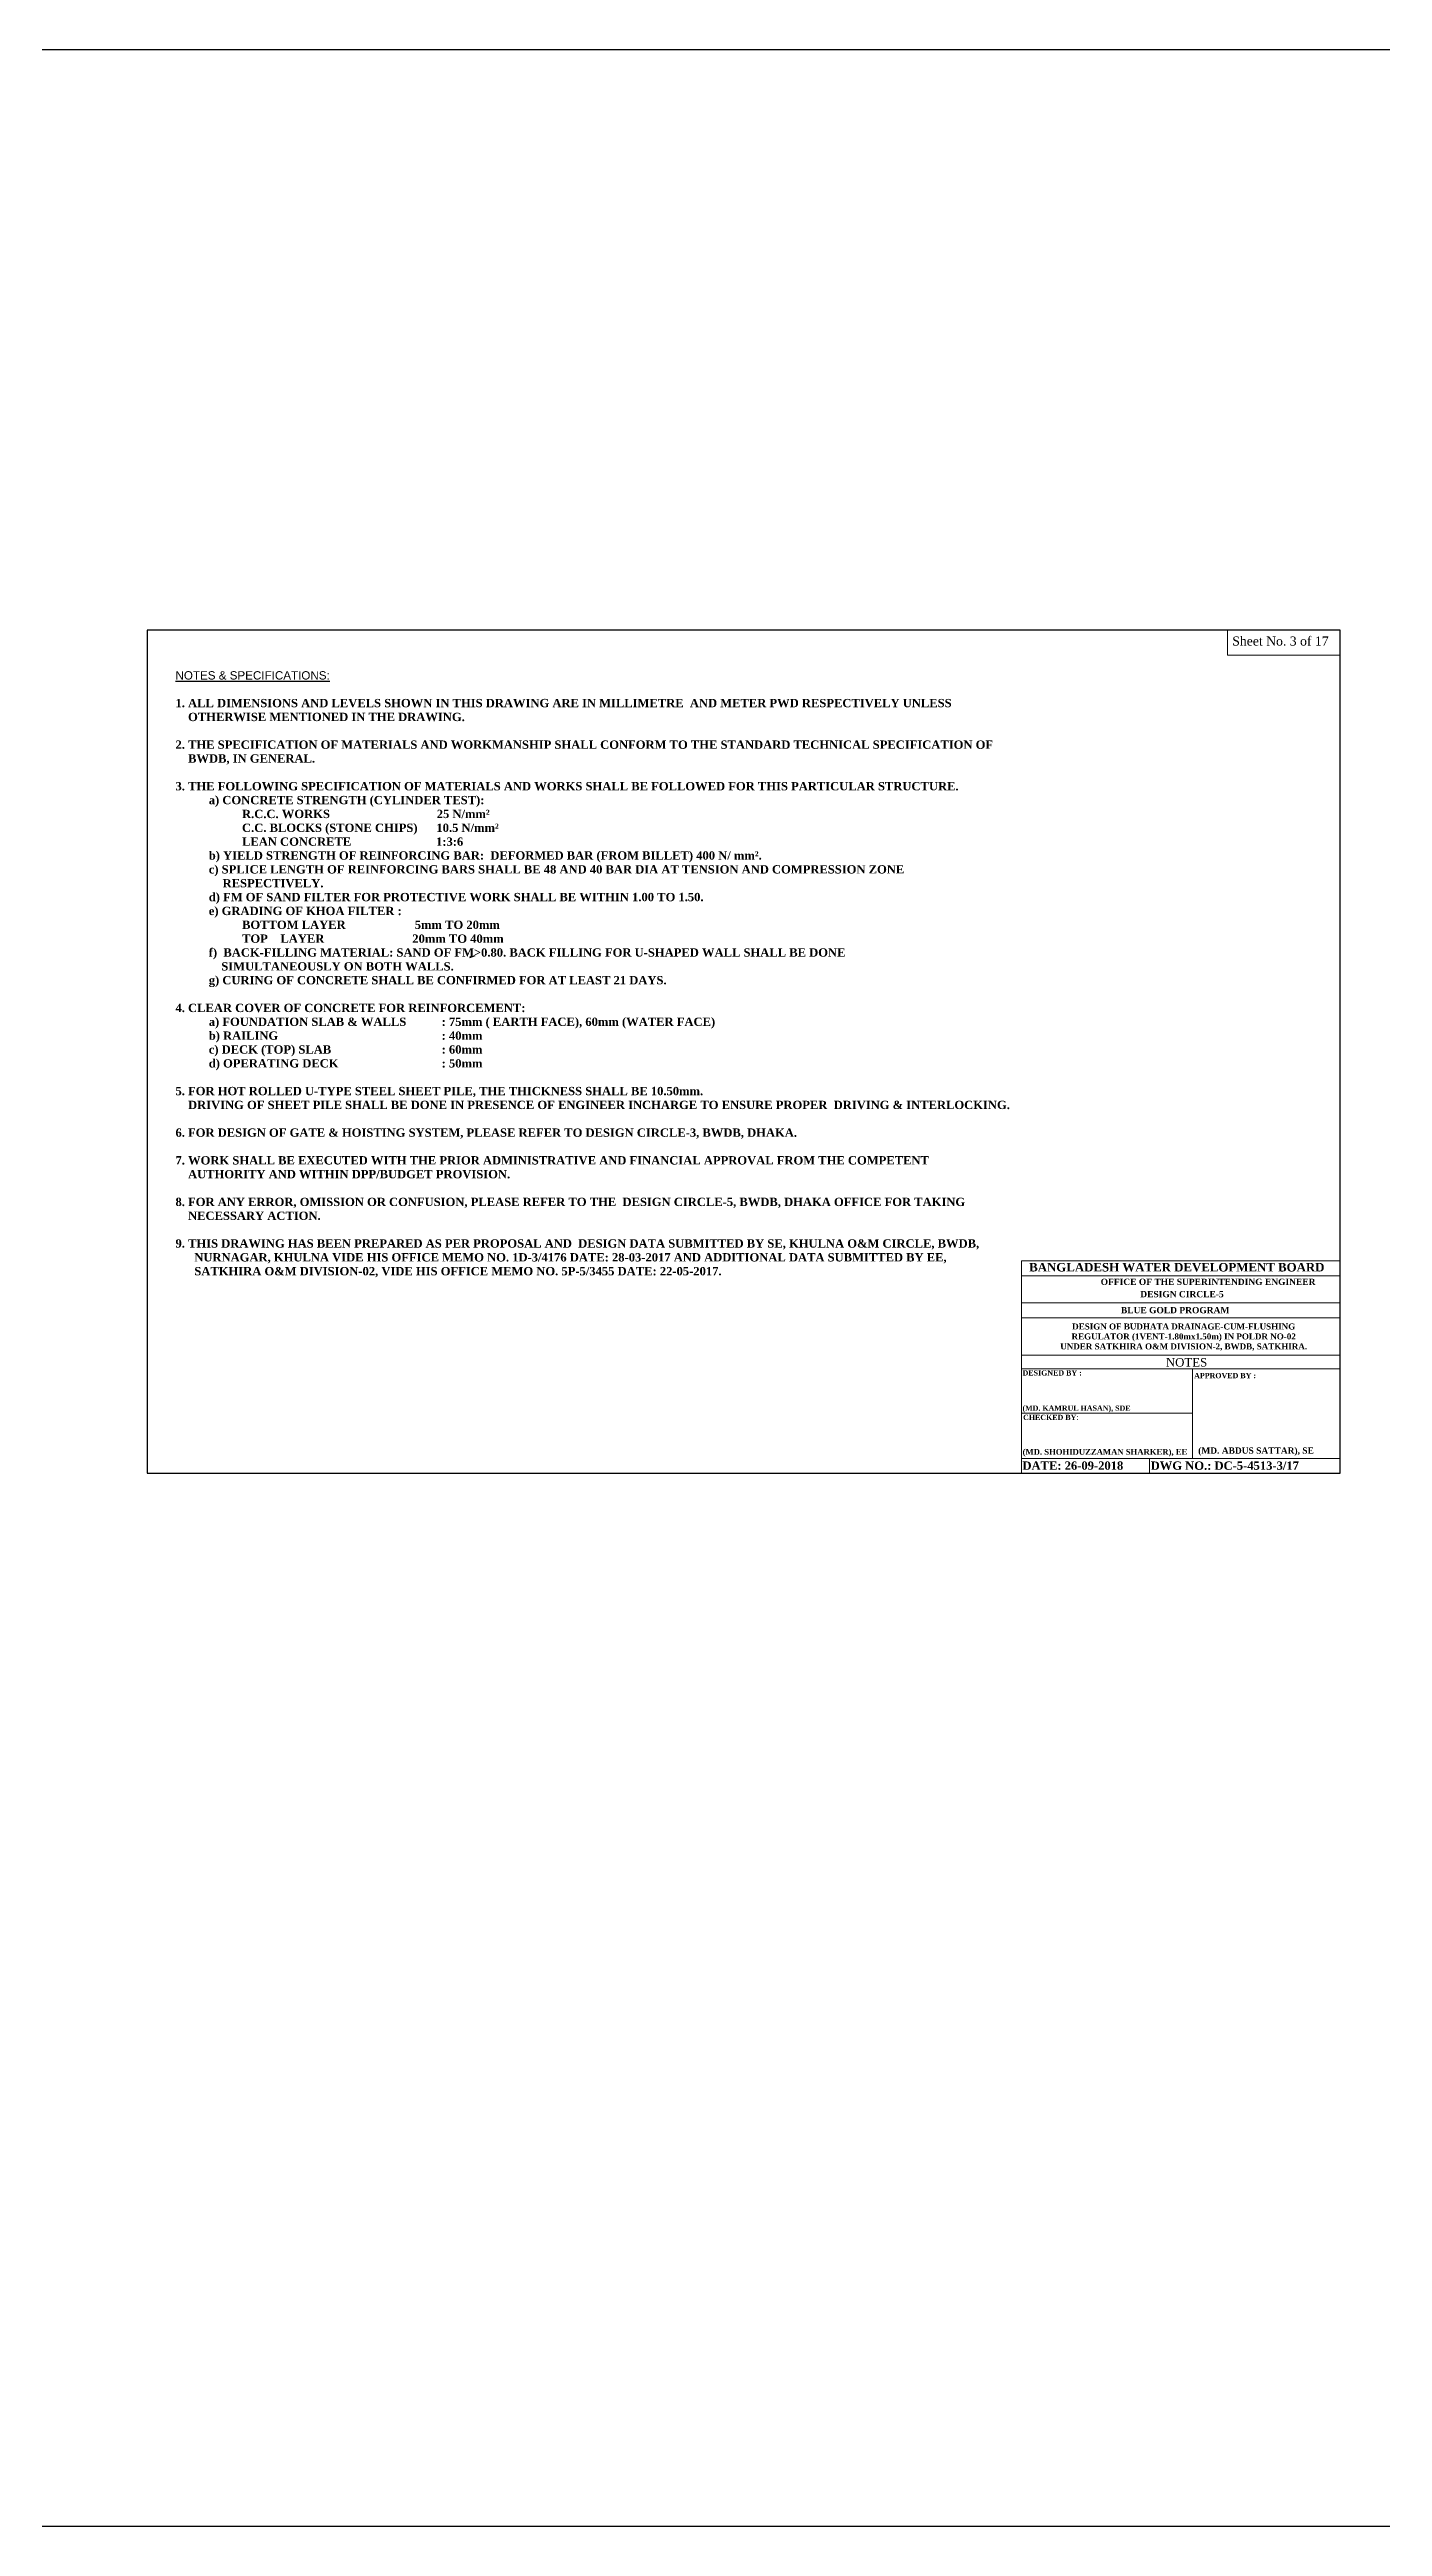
# Model space of a CAD drawing. Extents: x -298162 to 1078160, y -513173 to -216568.
# Drawn here: x -75859 to -8245, y -513173 to -387457 of the extents above; entities that cross this region are included whole.
import ezdxf

# ---------------------------------------------------------------- set-up
doc = ezdxf.new("R2010")
doc.units = 0
doc.header["$MEASUREMENT"] = 0
doc.linetypes.add('ACAD_ISO02W100', pattern=[15, 12, -3])
doc.layers.get('0').update_dxf_attribs({"linetype": 'CONTINUOUS'})
doc.layers.add('doted', color=172, linetype='ACAD_ISO02W100', lineweight=30)
doc.layers.add('LINE', color=7, linetype='CONTINUOUS')
doc.styles.get("Standard").update_dxf_attribs({"font": 'times.ttf', "height": 250})
doc.styles.add('sum', font='arialbd.ttf')

msp = doc.modelspace()

# ---------------------------------------------------------------- linework, layer by layer
at = {"color": 0, "lineweight": 13}
for p, q in [((-26550.58, -448934.18), (-10396.579, -448934.18)), ((-26550.58, -448934.18), (-26550.58, -459716.504)), ((-26550.58, -449699.261), (-10396.579, -449699.261)), ((-26550.58, -451064.081), (-10396.579, -451064.081)), ((-26550.58, -451821.307), (-10396.579, -451821.307)), ((-26550.58, -453729.776), (-10396.579, -453729.776)), ((-26550.58, -454423.01), (-10396.579, -454423.01)), ((-17885.656, -458964.799), (-17885.656, -454423.01)), ((-17885.656, -458964.799), (-17885.656, -455566.273)), ((-17885.656, -458964.799), (-17885.656, -455566.273)), ((-17885.656, -458964.799), (-17885.656, -455566.273)), ((-26550.58, -456667.923), (-17876.513, -456667.923)), ((-26550.58, -458964.799), (-10594.522, -458964.799)), ((-26550.58, -459716.504), (-10396.579, -459716.504)), ((-25371.366, -458964.799), (-10396.579, -458964.799)), ((-25371.366, -458964.799), (-10594.522, -458964.799)), ((-25371.366, -458964.799), (-10594.522, -458964.799)), ((-20054.525, -458964.799), (-20054.525, -459716.504))]:
    msp.add_line(p, q, dxfattribs=at)
at = {"layer": 'doted', "color": 0, "linetype": 'ByBlock', "lineweight": 13}
msp.add_lwpolyline([(-10396.579, -416930.684), (-16095.864, -416930.684), (-16095.864, -418201.332), (-10396.579, -418201.332)], close=True, dxfattribs=at)
at = {"layer": 'LINE', "color": 0}
msp.add_line((-54544.987, -433544.958), (-54263.613, -433434.277), dxfattribs=at)
at = {"layer": 'LINE', "color": 3}
msp.add_lwpolyline([(-298162.249, -387456.877), (1078159.826, -387456.877), (1078159.826, -513172.583), (-298162.249, -513172.583)], close=True, dxfattribs=at)
at = {"layer": 'LINE', "color": 0}
msp.add_lwpolyline([(-70901.779, -459716.504), (-10396.579, -459716.504), (-10396.579, -416930.684), (-70901.779, -416930.684)], close=True, dxfattribs=at)

# ---------------------------------------------------------------- texts
at = {"color": 0, "linetype": 'Continuous', "lineweight": -3, "insert": (-69471.189, -419009.257), "char_height": 421.875, "width": 41644.81631, "attachment_point": 1, "style": 'sum'}
msp.add_mtext('\\A1;{\\fArial|b0|i0|c0|p34;\\LNOTES & SPECIFICATIONS:\\P}\\P{\\fTimes New Roman|b1|i0|c0|p18;\\C256;1. ALL DIMENSIONS AND LEVELS SHOWN IN THIS DRAWING ARE IN MILLIMETRE  AND METER PWD RESPECTIVELY UNLESS \\P    OTHERWISE MENTIONED IN THE DRAWING.\\C7;\\P\\P2. THE SPECIFICATION OF MATERIALS AND WORKMANSHIP SHALL CONFORM TO THE STANDARD TECHNICAL SPECIFICATION OF \\P    BWDB, IN GENERAL.\\P\\P3. THE FOLLOWING SPECIFICATION OF MATERIALS AND WORKS SHALL BE FOLLOWED FOR THIS PARTICULAR STRUCTURE.\\P     ^Ia) CONCRETE STRENGTH (CYLINDER TEST):     \\P^I     ^IR.C.C. WORKS                                  25 N/mm² \\P      ^I^IC.C. BLOCKS (STONE CHIPS)      10.5 N/mm²                        \\P ^I    ^ILEAN CONCRETE                           1:3:6\\P^Ib) YIELD STRENGTH OF REINFORCING BAR:  DEFORMED BAR (FROM BILLET) 400 N/ mm².\\P^Ic) SPLICE LENGTH OF REINFORCING BARS SHALL BE 48 AND 40 BAR DIA AT TENSION AND COMPRESSION ZONE    \\P               RESPECTIVELY.\\P^Id) FM OF SAND FILTER FOR PROTECTIVE WORK SHALL BE WITHIN 1.00 TO 1.50.\\P^Ie) GRADING OF KHOA FILTER : \\P    ^I^IBOTTOM LAYER                      5mm TO 20mm\\P\\C0;    ^I^ITOP    LAYER                            20mm TO 40mm\\C7; \\P^If)  BACK-FILLING MATERIAL: SAND OF FM>0.80. BACK FILLING FOR U-SHAPED WALL SHALL BE DONE\\P^I    SIMULTANEOUSLY ON BOTH WALLS. \\P^Ig) CURING OF CONCRETE SHALL BE CONFIRMED FOR AT LEAST 21 DAYS.\\P\\P4. CLEAR COVER OF CONCRETE FOR REINFORCEMENT:\\P^Ia) FOUNDATION SLAB & WALLS      ^I: 75mm ( EARTH FACE), 60mm (WATER FACE)\\P^Ib) RAILING      ^I                   ^I^I^I: 40mm\\P^Ic) DECK (TOP) SLAB     ^I^I^I: 60mm\\P^Id) OPERATING DECK     ^I          ^I^I: 50mm\\P\\P\\C256;5. FOR HOT ROLLED U-TYPE STEEL SHEET PILE, THE THICKNESS SHALL BE 10.50mm.\\P    \\C7;DRIVING OF SHEET PILE SHALL BE DONE IN PRESENCE OF ENGINEER INCHARGE TO ENSURE PROPER  DRIVING & INTERLOCKING.\\C256; \\C7;\\P\\P6. FOR DESIGN OF GATE & HOISTING SYSTEM, PLEASE REFER TO DESIGN CIRCLE-3, BWDB, DHAKA.\\P\\P\\C256;7. WORK SHALL BE EXECUTED WITH THE PRIOR ADMINISTRATIVE AND FINANCIAL APPROVAL FROM THE COMPETENT \\P    AUTHORITY AND WITHIN DPP/BUDGET PROVISION.\\P\\C7;\\P8. FOR ANY ERROR, OMISSION OR CONFUSION, PLEASE REFER TO THE  DESIGN CIRCLE-5, BWDB, DHAKA OFFICE FOR TAKING \\P    NECESSARY ACTION.\\P\\P9. THIS DRAWING HAS BEEN PREPARED AS PER PROPOSAL AND  DESIGN DATA SUBMITTED BY SE, KHULNA O&M CIRCLE, BWDB, \\P      NURNAGAR, KHULNA VIDE HIS OFFICE MEMO NO. 1D-3/4176 DATE: 28-03-2017 AND ADDITIONAL DATA SUBMITTED BY EE, \\P      SATKHIRA O&M DIVISION-02, VIDE HIS OFFICE MEMO NO. 5P-5/3455 DATE: 22-05-2017. \\P      }', dxfattribs=at)
at = {"color": 0, "lineweight": 13}
for s, insert, char_height, width, attachment_point in [('{\\fTimes New Roman|b1|i0|c0|p18;BANGLADESH WATER DEVELOPMENT BOARD}', (-26166.637, -449044.752), 431.68407, 15505.95167, 1), ('{\\fTimes New Roman|b1|i0|c0|p18;OFFICE OF THE SUPERINTENDING ENGINEER}', (-22537.654, -449841.307), 318.21998, 15464.60245, 1), ('{\\fTimes New Roman|b1|i0|c0|p18;BLUE GOLD PROGRAM}', (-21510.603, -451279.357), 318.21998, 11430.35833, 1), ('{\\fTimes New Roman|b1|i0|c0|p18;DESIGN CIRCLE-5}', (-20530.596, -450467.207), 318.21998, 15464.60245, 1), ('\\pt1820;{\\fTimes New Roman|b1|i0|c0|p18;DESIGN OF BUDHATA DRAINAGE-CUM-FLUSHING \\PREGULATOR (1VENT-1.80mx1.50m) IN POLDR NO-02 \\PUNDER SATKHIRA O&M DIVISION-2, BWDB, SATKHIRA.}', (-18326.953, -452809.604), 303.32469, 15789.55084, 5), ('{\\fTimes New Roman|b0|i0|c0|p18;             NOTES}', (-21343.128, -453871.518), 430.53292, 15464.60245, 1)]:
    msp.add_mtext(s, dxfattribs=dict(at, insert=insert, char_height=char_height, width=width, attachment_point=attachment_point))
at = {"color": 0, "lineweight": 13, "attachment_point": 1}
for s, insert, char_height in [('{\\fTimes New Roman|b1|i0|c0|p18;DESIGNED BY :}', (-26500.586, -454492.825), 264.29637), ('{\\fTimes New Roman|b1|i0|c0|p18;APPROVED BY :}', (-17796.256, -454630.334), 264.29637), ('{\\fTimes New Roman|b1|i0|c0|p18;(MD. KAMRUL HASAN), SDE}', (-26503.002, -456280.302), 264.29637), ('{\\fTimes New Roman|b1|i0|c0|p18;CHECKED BY\\fTimes New Roman|b0|i0|c0|p18;:\\fTimes New Roman|b1|i0|c0|p18;}', (-26473.747, -456747.532), 264.296372), ('{\\fTimes New Roman|b1|i0|c0|p18;(MD. SHOHIDUZZAMAN SHARKER), EE}', (-26498.245, -458485.991), 290.72601), ('{\\fTimes New Roman|b1|i0|c0|p18;(MD. ABDUS SATTAR), SE}', (-17591.703, -458405.877), 317.15565), ('{\\fTimes New Roman|b1|i0|c0|p18;DATE: 26-09-2018}', (-26505.763, -459118.022), 421.81701), ('{\\fTimes New Roman|b1|i0|c0|p18;DWG NO.: DC-5-4513-3/17}', (-20002.014, -459119.68), 421.81701)]:
    msp.add_mtext(s, dxfattribs=dict(at, insert=insert, char_height=char_height))
at = {"layer": 'doted', "color": 0, "linetype": 'ByBlock', "lineweight": 13, "insert": (-15864.303, -417247.707), "char_height": 460.83533, "width": 18322.85758, "attachment_point": 1}
msp.add_mtext('{\\fTimes New Roman|b0|i0|c204|p18;Sheet No. }3{\\fTimes New Roman|b0|i0|c204|p18; of 1}7', dxfattribs=at)

doc.saveas('drawing.dxf')
